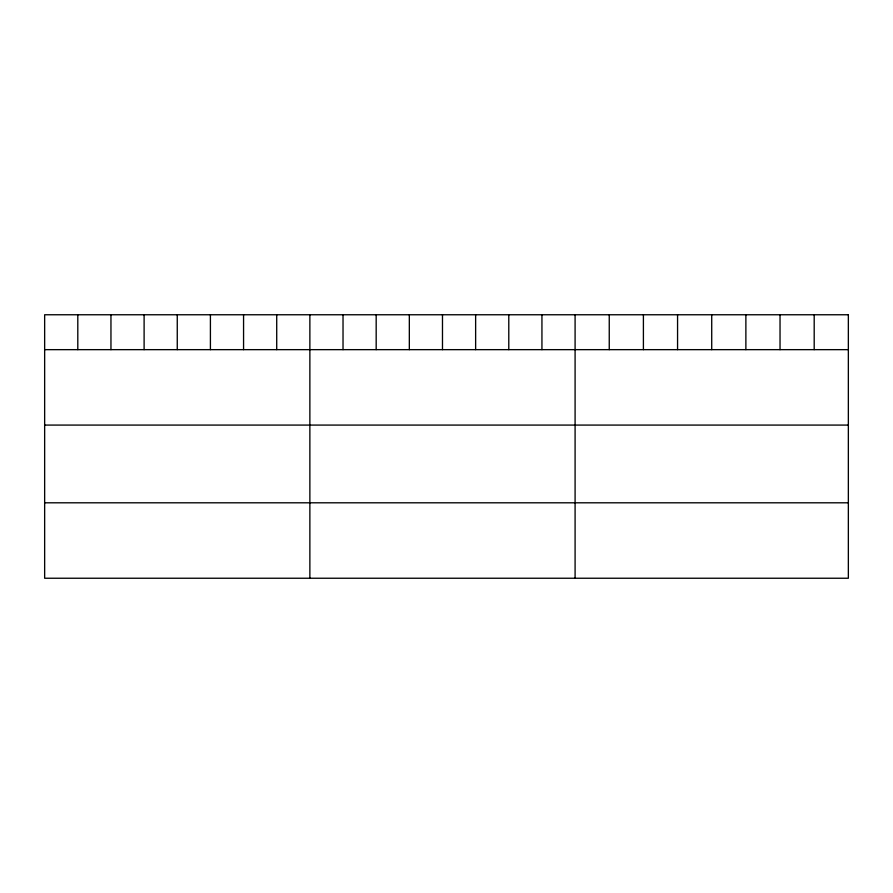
<?xml version="1.0" encoding="UTF-8"?>
<svg xmlns="http://www.w3.org/2000/svg" width="893" height="893" viewBox="0 0 893 893"><rect width="100%" height="100%" fill="white"/><g stroke="black" fill="none" stroke-linecap="round" stroke-linejoin="round"><path stroke-width="1.34" d="M44.65 349.654L848.35 349.654M44.65 425.079L848.35 425.079M44.65 502.804L848.35 502.804M814.193 314.76L814.193 349.654M780.035 314.76L780.035 349.654M745.878 314.76L745.878 349.654M711.721 314.76L711.721 349.654M677.564 314.76L677.564 349.654M643.406 314.76L643.406 349.654M609.249 314.76L609.249 349.654M575.092 314.76L575.092 578.24M541.939 314.76L541.939 349.654M508.787 314.76L508.787 349.654M475.634 314.76L475.634 349.654M442.481 314.76L442.481 349.654M409.329 314.76L409.329 349.654M376.176 314.76L376.176 349.654M343.024 314.76L343.024 349.654M309.871 314.76L309.871 578.24M276.718 314.76L276.718 349.654M243.566 314.76L243.566 349.654M210.413 314.76L210.413 349.654M177.261 314.76L177.261 349.654M144.108 314.76L144.108 349.654M110.955 314.76L110.955 349.654M77.803 314.76L77.803 349.654M848.35 314.76L44.65 314.76L44.65 578.24L848.35 578.24L848.35 314.76"/></g></svg>
